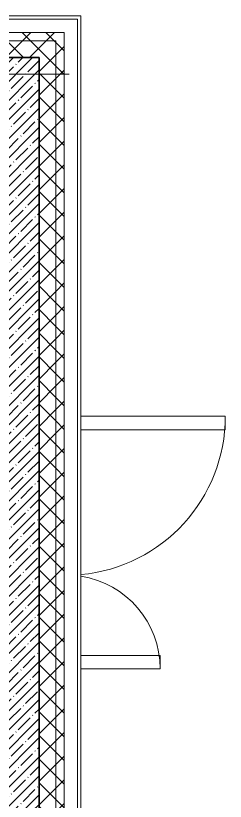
# Model space of a CAD drawing. Header units: millimetres. Extents: x 81425 to 274970, y -8553 to 29000.
# Drawn here: x 92920 to 94175, y 22653 to 27350 of the extents above; entities that cross this region are included whole.
import ezdxf

# ---------------------------------------------------------------- set-up
doc = ezdxf.new("R2010")
doc.units = ezdxf.units.MM
for name, color, linetype, lineweight in [('A-DOOR', 7, 'Continuous', 9), ('A-DOOR-1', 7, 'Continuous', 13), ('A-WALL', 7, 'Continuous', 9), ('I-WALL', 7, 'Continuous', 9), ('Оси', 7, 'Continuous', 9)]:
    doc.layers.add(name, color=color, linetype=linetype, lineweight=lineweight)
for name, color, linetype, lineweight, true_color in [('A-WALL-1', 7, 'Continuous', 35, 0x3c3c3c), ('A-WALL-4', 7, 'Continuous', 13, 0x3c3c3c), ('A-WALL-FNSH-1', 7, 'Continuous', 9, 0x3c3c3c)]:
    doc.layers.add(name, color=color, linetype=linetype, lineweight=lineweight, true_color=true_color)
pattern_1 = [(45, (0, 0), (-70.71068, 70.71068), []), (135, (0, 0), (-70.71068, -70.71068), [])]

# ---------------------------------------------------------------- blocks, each defined once
blk = doc.blocks.new('110_Дверь_СКБ_2Ст_Внутренняя - ДН-4д_ ДОО_Дв_1450x2100h_Лестничная клетка-23615437-План расстановки осветительного оборудования 1 этажа в осях 23-33')
at = {"layer": 'A-DOOR'}
for centre, radius, start, end in [((-742.5, 40), 950, 5.1411, 90), ((767.5, 40), 560, 90, 171.259)]:
    blk.add_arc(centre, radius, start, end, dxfattribs=at)
at = {"layer": 'A-DOOR-1'}
for p, q in [((-742.5, 990), (-742.5, 125)), ((-662.5, 990), (-742.5, 990)), ((-662.5, 125), (-662.5, 990)), ((767.5, 600), (687.5, 600)), ((687.5, 600), (687.5, 125)), ((767.5, 125), (767.5, 600))]:
    blk.add_line(p, q, dxfattribs=at)

msp = doc.modelspace()

# ---------------------------------------------------------------- hatches: boundary and pattern name
at = {"layer": 'A-WALL'}
h = msp.add_hatch(dxfattribs=at)
h.set_pattern_fill('FP_4', color=256, style=0, pattern_type=2)
h.set_pattern_definition(pattern_1)
h.paths.add_polyline_path([(93160, 27200), (93210, 27200), (93210, 27250), (89010, 27250), (89010, 27200), (89827.3, 27200)])
h = msp.add_hatch(dxfattribs=at)
h.set_pattern_fill('FP_4', color=256, style=0, pattern_type=2)
h.set_pattern_definition(pattern_1)
h.paths.add_polyline_path([(93060, 27100), (93160, 27100), (93160, 27200), (89010, 27200), (89010, 27100), (89827.3, 27100)])
h = msp.add_hatch(dxfattribs=at)
h.set_pattern_fill('FP_4', color=256, style=0, pattern_type=2)
h.set_pattern_definition(pattern_1)
h.paths.add_polyline_path([(93210, 21550), (93210, 27200), (93160, 27200), (93160, 21550)])
h = msp.add_hatch(dxfattribs=at)
h.set_pattern_fill('FP_4', color=256, style=0, pattern_type=2)
h.set_pattern_definition(pattern_1)
h.paths.add_polyline_path([(93156, 21550), (93160, 21550), (93160, 27100), (93060, 27100), (93060, 21550)])
at = {"layer": 'I-WALL'}
h = msp.add_hatch(dxfattribs=at)
h.set_pattern_fill('FP_1', color=256, style=0, pattern_type=2)
h.set_pattern_definition([(45, (0, 0), (-57.024626, 57.024626), []), (45, (57.025, 0), (-57.024626, 57.024626), [100.806, -20.161, 3.353, -16.808])])
h.paths.add_polyline_path([(93030, 21150), (93060, 21150), (93060, 27100), (92810, 27100), (92810, 21150)])

# ---------------------------------------------------------------- linework, layer by layer
at = {"layer": 'A-WALL'}
for p, q in [((93210, 27250), (89010, 27250)), ((93210, 21550), (93210, 27250)), ((93160, 27200), (89010, 27200)), ((93160, 21550), (93160, 27200))]:
    msp.add_line(p, q, dxfattribs=at)
at = {"layer": 'A-WALL-1'}
for q in [(89160, 27100), (93060, 21400)]:
    msp.add_line((93060, 27100), q, dxfattribs=at)
at = {"layer": 'A-WALL-4'}
for p, q in [((93290, 27330), (89010, 27330)), ((93290, 21553), (93290, 27330))]:
    msp.add_line(p, q, dxfattribs=at)
at = {"layer": 'A-WALL-FNSH-1'}
for p, q in [((93310, 27350), (89002, 27350)), ((93310, 21553), (93310, 27350))]:
    msp.add_line(p, q, dxfattribs=at)
at = {"layer": 'Оси'}
msp.add_line((90740, 27000), (93240, 27000), dxfattribs=at)

# ---------------------------------------------------------------- block references
at = {"layer": 'A-DOOR', "rotation": 269.9999999999998}
msp.add_blockref('110_Дверь_СКБ_2Ст_Внутренняя - ДН-4д_ ДОО_Дв_1450x2100h_Лестничная клетка-23615437-План расстановки осветительного оборудования 1 этажа в осях 23-33', (93185, 24212.5), dxfattribs=at)

doc.saveas('drawing.dxf')
